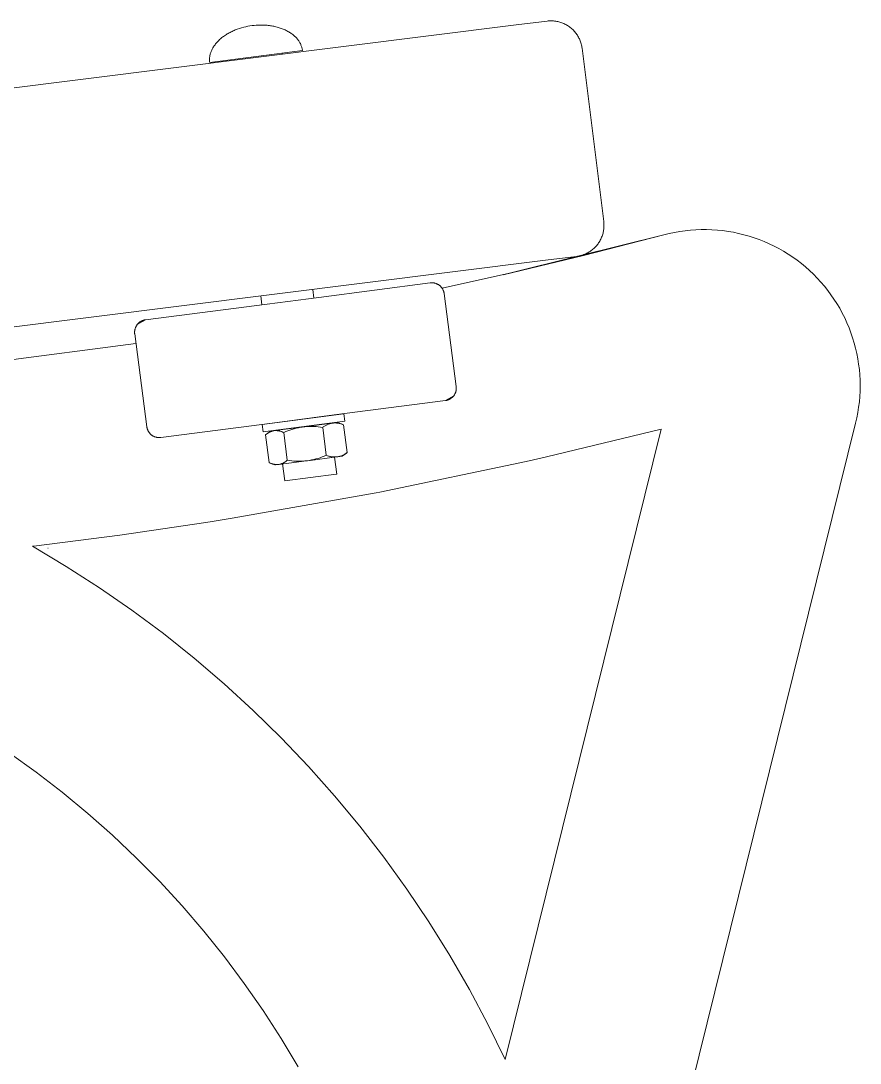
# Model space of a CAD drawing. Header units: millimetres. Extents: x -75 to 3710, y -20 to 2482.
# Drawn here: x 3274.6 to 3409.1, y 2208.5 to 2375.5 of the extents above; entities that cross this region are included whole.
import ezdxf

# ---------------------------------------------------------------- set-up
doc = ezdxf.new("R2010")
doc.units = ezdxf.units.MM
doc.layers.add('ZANO_R', color=7, linetype='Continuous', lineweight=0)

msp = doc.modelspace()

# ---------------------------------------------------------------- linework, layer by layer
at = {"layer": 'ZANO_R'}
for p, q in [((3353.95, 2374.81), (3195.19, 2354.97)), ((3310.62, 2374.52), (3310.95, 2374.59)), ((3310.95, 2374.59), (3311.29, 2374.65)), ((3311.29, 2374.65), (3311.62, 2374.7)), ((3311.95, 2374.74), (3311.62, 2374.7)), ((3312.29, 2374.77), (3311.95, 2374.74)), ((3312.63, 2374.79), (3312.29, 2374.77)), ((3312.98, 2374.79), (3312.63, 2374.79)), ((3313.34, 2374.79), (3312.98, 2374.79)), ((3313.69, 2374.77), (3313.34, 2374.79)), ((3314.05, 2374.75), (3313.69, 2374.77)), ((3314.22, 2374.73), (3314.05, 2374.75)), ((3314.4, 2374.71), (3314.22, 2374.73)), ((3314.58, 2374.68), (3314.4, 2374.71)), ((3314.76, 2374.66), (3314.58, 2374.68)), ((3314.93, 2374.62), (3314.76, 2374.66)), ((3315.11, 2374.59), (3314.93, 2374.62)), ((3315.28, 2374.55), (3315.11, 2374.59)), ((3353.95, 2374.81), (3358.91, 2375.43)), ((3359.08, 2375.45), (3358.91, 2375.43)), ((3358.91, 2375.43), (3358.91, 2375.43)), ((3358.91, 2375.43), (3358.91, 2375.43)), ((3359.25, 2375.46), (3359.08, 2375.45)), ((3359.42, 2375.47), (3359.25, 2375.46)), ((3359.59, 2375.47), (3359.42, 2375.47)), ((3359.76, 2375.46), (3359.59, 2375.47)), ((3359.93, 2375.45), (3359.76, 2375.46)), ((3360.1, 2375.43), (3359.93, 2375.45)), ((3360.27, 2375.41), (3360.1, 2375.43)), ((3360.44, 2375.38), (3360.27, 2375.41)), ((3360.61, 2375.35), (3360.44, 2375.38)), ((3360.78, 2375.31), (3360.61, 2375.35)), ((3360.94, 2375.26), (3360.78, 2375.31)), ((3361.1, 2375.21), (3360.94, 2375.26)), ((3361.26, 2375.16), (3361.1, 2375.21)), ((3361.42, 2375.1), (3361.26, 2375.16)), ((3361.58, 2375.03), (3361.42, 2375.1)), ((3361.73, 2374.96), (3361.58, 2375.03)), ((3361.89, 2374.88), (3361.73, 2374.96)), ((3362.04, 2374.79), (3361.89, 2374.88)), ((3362.18, 2374.71), (3362.04, 2374.79)), ((3362.33, 2374.61), (3362.18, 2374.71)), ((3362.46, 2374.52), (3362.33, 2374.61)), ((3306.94, 2372.88), (3307.07, 2372.98)), ((3307.07, 2372.98), (3307.21, 2373.08)), ((3307.21, 2373.08), (3307.36, 2373.18)), ((3307.36, 2373.18), (3307.5, 2373.27)), ((3307.5, 2373.27), (3307.65, 2373.36)), ((3307.65, 2373.36), (3307.81, 2373.45)), ((3307.81, 2373.45), (3307.96, 2373.54)), ((3307.96, 2373.54), (3308.12, 2373.62)), ((3308.12, 2373.62), (3308.27, 2373.7)), ((3308.27, 2373.7), (3308.43, 2373.78)), ((3308.43, 2373.78), (3308.6, 2373.86)), ((3308.6, 2373.86), (3308.76, 2373.93)), ((3308.76, 2373.93), (3308.93, 2374)), ((3308.93, 2374), (3309.09, 2374.06)), ((3309.09, 2374.06), (3309.26, 2374.13)), ((3309.26, 2374.13), (3309.6, 2374.24)), ((3309.6, 2374.24), (3309.94, 2374.35)), ((3309.94, 2374.35), (3310.28, 2374.44)), ((3310.28, 2374.44), (3310.62, 2374.52)), ((3315.45, 2374.51), (3315.28, 2374.55)), ((3315.62, 2374.47), (3315.45, 2374.51)), ((3315.79, 2374.42), (3315.62, 2374.47)), ((3315.96, 2374.37), (3315.79, 2374.42)), ((3316.13, 2374.32), (3315.96, 2374.37)), ((3316.29, 2374.26), (3316.13, 2374.32)), ((3316.45, 2374.2), (3316.29, 2374.26)), ((3316.61, 2374.14), (3316.45, 2374.2)), ((3316.76, 2374.07), (3316.61, 2374.14)), ((3316.92, 2374), (3316.76, 2374.07)), ((3317.07, 2373.93), (3316.92, 2374)), ((3317.21, 2373.86), (3317.07, 2373.93)), ((3317.36, 2373.78), (3317.21, 2373.86)), ((3317.5, 2373.7), (3317.36, 2373.78)), ((3317.63, 2373.62), (3317.5, 2373.7)), ((3317.76, 2373.53), (3317.63, 2373.62)), ((3317.89, 2373.44), (3317.76, 2373.53)), ((3318.02, 2373.36), (3317.89, 2373.44)), ((3318.14, 2373.26), (3318.02, 2373.36)), ((3318.25, 2373.17), (3318.14, 2373.26)), ((3318.36, 2373.07), (3318.25, 2373.17)), ((3318.47, 2372.98), (3318.36, 2373.07)), ((3318.57, 2372.88), (3318.47, 2372.98)), ((3362.6, 2374.41), (3362.46, 2374.52)), ((3362.73, 2374.31), (3362.6, 2374.41)), ((3362.86, 2374.19), (3362.73, 2374.31)), ((3362.99, 2374.08), (3362.86, 2374.19)), ((3363.11, 2373.96), (3362.99, 2374.08)), ((3363.23, 2373.83), (3363.11, 2373.96)), ((3363.34, 2373.71), (3363.23, 2373.83)), ((3363.45, 2373.57), (3363.34, 2373.71)), ((3363.55, 2373.44), (3363.45, 2373.57)), ((3363.65, 2373.3), (3363.55, 2373.44)), ((3363.75, 2373.16), (3363.65, 2373.3)), ((3363.84, 2373.01), (3363.75, 2373.16)), ((3363.92, 2372.86), (3363.84, 2373.01)), ((3305.36, 2371.16), (3305.43, 2371.28)), ((3305.43, 2371.28), (3305.51, 2371.41)), ((3305.51, 2371.41), (3305.6, 2371.53)), ((3305.6, 2371.53), (3305.69, 2371.65)), ((3305.69, 2371.65), (3305.78, 2371.77)), ((3305.78, 2371.77), (3305.87, 2371.88)), ((3305.87, 2371.88), (3305.98, 2372)), ((3305.98, 2372), (3306.08, 2372.12)), ((3306.08, 2372.12), (3306.19, 2372.23)), ((3306.19, 2372.23), (3306.31, 2372.34)), ((3306.31, 2372.34), (3306.43, 2372.46)), ((3306.43, 2372.46), (3306.55, 2372.56)), ((3306.55, 2372.56), (3306.67, 2372.67)), ((3306.67, 2372.67), (3306.8, 2372.78)), ((3306.8, 2372.78), (3306.94, 2372.88)), ((3318.67, 2372.78), (3318.57, 2372.88)), ((3318.77, 2372.67), (3318.67, 2372.78)), ((3318.86, 2372.57), (3318.77, 2372.67)), ((3318.94, 2372.47), (3318.86, 2372.57)), ((3319.02, 2372.36), (3318.94, 2372.47)), ((3319.1, 2372.25), (3319.02, 2372.36)), ((3319.17, 2372.14), (3319.1, 2372.25)), ((3319.24, 2372.03), (3319.17, 2372.14)), ((3319.3, 2371.93), (3319.24, 2372.03)), ((3319.36, 2371.82), (3319.3, 2371.93)), ((3319.41, 2371.7), (3319.36, 2371.82)), ((3319.46, 2371.59), (3319.41, 2371.7)), ((3319.5, 2371.48), (3319.46, 2371.59)), ((3319.54, 2371.37), (3319.5, 2371.48)), ((3319.58, 2371.26), (3319.54, 2371.37)), ((3319.61, 2371.15), (3319.58, 2371.26)), ((3364, 2372.71), (3363.92, 2372.86)), ((3364.07, 2372.56), (3364, 2372.71)), ((3364.14, 2372.4), (3364.07, 2372.56)), ((3364.21, 2372.24), (3364.14, 2372.4)), ((3364.26, 2372.08), (3364.21, 2372.24)), ((3364.32, 2371.92), (3364.26, 2372.08)), ((3364.36, 2371.76), (3364.32, 2371.92)), ((3364.4, 2371.59), (3364.36, 2371.76)), ((3364.44, 2371.42), (3364.4, 2371.59)), ((3364.47, 2371.26), (3364.44, 2371.42)), ((3364.49, 2371.09), (3364.47, 2371.26)), ((3304.81, 2369.46), (3304.82, 2369.58)), ((3304.82, 2369.58), (3304.83, 2369.69)), ((3304.83, 2368.78), (3319.7, 2370.71)), ((3304.83, 2369.69), (3304.85, 2369.81)), ((3304.85, 2369.81), (3304.87, 2369.93)), ((3304.87, 2369.93), (3304.9, 2370.06)), ((3304.9, 2370.06), (3304.93, 2370.18)), ((3304.93, 2370.18), (3304.97, 2370.3)), ((3304.97, 2370.3), (3305.01, 2370.42)), ((3305.01, 2370.42), (3305.06, 2370.55)), ((3305.06, 2370.55), (3305.11, 2370.67)), ((3305.11, 2370.67), (3305.17, 2370.79)), ((3305.17, 2370.79), (3305.23, 2370.92)), ((3305.23, 2370.92), (3305.29, 2371.04)), ((3305.29, 2371.04), (3305.36, 2371.16)), ((3316.43, 2370.28), (3316.45, 2370.12)), ((3319.64, 2371.04), (3319.61, 2371.15)), ((3319.66, 2370.93), (3319.64, 2371.04)), ((3319.68, 2370.82), (3319.66, 2370.93)), ((3319.7, 2370.71), (3319.68, 2370.82)), ((3367.97, 2343.3), (3364.49, 2371.09)), ((3304.8, 2369.34), (3304.81, 2369.46)), ((3304.8, 2369.23), (3304.8, 2369.34)), ((3304.8, 2369.11), (3304.8, 2369.23)), ((3304.8, 2369), (3304.8, 2369.11)), ((3304.81, 2368.89), (3304.8, 2369)), ((3304.83, 2368.78), (3304.81, 2368.89)), ((3308.11, 2369.08), (3308.1, 2369.2)), ((3367.98, 2343.13), (3367.97, 2343.3)), ((3368, 2342.96), (3367.98, 2343.13)), ((3368, 2342.79), (3368, 2342.96)), ((3363.62, 2337.72), (3377.6, 2341.19)), ((3377.6, 2341.19), (3364.75, 2337.88)), ((3367.75, 2341.11), (3367.8, 2341.27)), ((3367.8, 2341.27), (3367.85, 2341.44)), ((3367.85, 2341.44), (3367.89, 2341.61)), ((3367.89, 2341.61), (3367.92, 2341.77)), ((3367.92, 2341.77), (3367.95, 2341.94)), ((3367.95, 2341.94), (3367.97, 2342.11)), ((3367.97, 2342.11), (3367.99, 2342.28)), ((3367.99, 2342.28), (3368, 2342.45)), ((3368, 2342.62), (3368, 2342.79)), ((3368, 2342.45), (3368, 2342.62)), ((3377.6, 2341.19), (3378.44, 2341.4)), ((3378.44, 2341.4), (3379.29, 2341.58)), ((3379.29, 2341.58), (3380.14, 2341.73)), ((3380.14, 2341.73), (3380.99, 2341.85)), ((3380.99, 2341.85), (3381.85, 2341.94)), ((3381.85, 2341.94), (3382.72, 2342)), ((3382.72, 2342), (3383.58, 2342.03)), ((3383.58, 2342.03), (3384.44, 2342.03)), ((3384.44, 2342.03), (3385.31, 2342)), ((3385.31, 2342), (3386.17, 2341.94)), ((3386.17, 2341.94), (3387.03, 2341.86)), ((3387.03, 2341.86), (3387.89, 2341.74)), ((3387.89, 2341.74), (3388.74, 2341.59)), ((3388.74, 2341.59), (3389.58, 2341.41)), ((3389.58, 2341.41), (3390.42, 2341.21)), ((3390.42, 2341.21), (3391.25, 2340.97)), ((3366.84, 2339.48), (3366.95, 2339.61)), ((3366.95, 2339.61), (3367.05, 2339.75)), ((3367.05, 2339.75), (3367.15, 2339.89)), ((3367.15, 2339.89), (3367.24, 2340.03)), ((3367.24, 2340.03), (3367.33, 2340.18)), ((3367.33, 2340.18), (3367.41, 2340.33)), ((3367.41, 2340.33), (3367.49, 2340.48)), ((3367.49, 2340.48), (3367.57, 2340.63)), ((3367.57, 2340.63), (3367.63, 2340.79)), ((3367.63, 2340.79), (3367.69, 2340.95)), ((3367.69, 2340.95), (3367.75, 2341.11)), ((3391.25, 2340.97), (3392.08, 2340.71)), ((3392.08, 2340.71), (3392.89, 2340.42)), ((3392.89, 2340.42), (3393.69, 2340.1)), ((3393.69, 2340.1), (3394.49, 2339.75)), ((3394.49, 2339.75), (3395.26, 2339.38)), ((3364.75, 2337.88), (3351.84, 2334.8)), ((3364.13, 2337.81), (3364.29, 2337.85)), ((3364.29, 2337.85), (3364.46, 2337.9)), ((3364.46, 2337.9), (3364.62, 2337.95)), ((3364.62, 2337.95), (3364.78, 2338.01)), ((3364.78, 2338.01), (3364.94, 2338.07)), ((3364.94, 2338.07), (3365.1, 2338.14)), ((3365.1, 2338.14), (3365.25, 2338.22)), ((3365.25, 2338.22), (3365.4, 2338.29)), ((3365.4, 2338.29), (3365.55, 2338.38)), ((3365.55, 2338.38), (3365.69, 2338.47)), ((3365.69, 2338.47), (3365.84, 2338.56)), ((3365.84, 2338.56), (3365.98, 2338.66)), ((3365.98, 2338.66), (3366.11, 2338.77)), ((3366.11, 2338.77), (3366.24, 2338.87)), ((3366.24, 2338.87), (3366.37, 2338.99)), ((3366.37, 2338.99), (3366.5, 2339.1)), ((3366.5, 2339.1), (3366.62, 2339.23)), ((3366.62, 2339.23), (3366.73, 2339.35)), ((3366.73, 2339.35), (3366.84, 2339.48)), ((3395.26, 2339.38), (3396.03, 2338.98)), ((3396.03, 2338.98), (3396.78, 2338.55)), ((3396.78, 2338.55), (3397.52, 2338.1)), ((3397.52, 2338.1), (3398.24, 2337.62)), ((3199.9, 2317.26), (3358.66, 2337.1)), ((3352.87, 2335.06), (3363.61, 2337.72)), ((3363.62, 2337.72), (3358.66, 2337.1)), ((3363.62, 2337.72), (3363.79, 2337.75)), ((3363.62, 2337.72), (3363.62, 2337.72)), ((3363.62, 2337.72), (3363.62, 2337.72)), ((3363.79, 2337.75), (3363.96, 2337.78)), ((3363.96, 2337.78), (3364.13, 2337.81)), ((3398.24, 2337.62), (3398.94, 2337.12)), ((3398.94, 2337.12), (3399.63, 2336.59)), ((3399.63, 2336.59), (3400.29, 2336.04)), ((3342.07, 2332.63), (3352.87, 2335.06)), ((3400.29, 2336.04), (3400.94, 2335.47)), ((3400.94, 2335.47), (3401.57, 2334.87)), ((3401.57, 2334.87), (3402.17, 2334.26)), ((3322.31, 2331.16), (3340.16, 2333.48)), ((3340.16, 2333.48), (3340.23, 2333.49)), ((3340.23, 2333.49), (3340.3, 2333.49)), ((3340.3, 2333.49), (3340.37, 2333.5)), ((3340.37, 2333.5), (3340.44, 2333.5)), ((3340.44, 2333.5), (3340.5, 2333.5)), ((3340.5, 2333.5), (3340.57, 2333.49)), ((3340.57, 2333.49), (3340.64, 2333.49)), ((3340.64, 2333.49), (3340.71, 2333.48)), ((3340.71, 2333.48), (3340.78, 2333.47)), ((3340.78, 2333.47), (3340.84, 2333.45)), ((3340.84, 2333.45), (3340.91, 2333.44)), ((3340.91, 2333.44), (3340.98, 2333.42)), ((3340.98, 2333.42), (3341.04, 2333.4)), ((3341.04, 2333.4), (3341.11, 2333.38)), ((3341.11, 2333.38), (3341.17, 2333.35)), ((3341.17, 2333.35), (3341.23, 2333.33)), ((3341.23, 2333.33), (3341.29, 2333.3)), ((3341.29, 2333.3), (3341.35, 2333.27)), ((3341.35, 2333.27), (3341.41, 2333.23)), ((3341.41, 2333.23), (3341.47, 2333.2)), ((3341.47, 2333.2), (3341.53, 2333.16)), ((3341.53, 2333.16), (3341.59, 2333.12)), ((3341.59, 2333.12), (3341.64, 2333.08)), ((3341.64, 2333.08), (3341.7, 2333.04)), ((3341.7, 2333.04), (3341.75, 2333)), ((3341.75, 2333), (3341.8, 2332.95)), ((3341.8, 2332.95), (3341.85, 2332.9)), ((3341.85, 2332.9), (3341.89, 2332.85)), ((3341.89, 2332.85), (3341.94, 2332.8)), ((3402.17, 2334.26), (3402.76, 2333.62)), ((3402.76, 2333.62), (3403.32, 2332.96)), ((3403.32, 2332.96), (3403.86, 2332.29)), ((3312.4, 2329.88), (3322.31, 2331.16)), ((3313.19, 2329.98), (3313.01, 2331.4)), ((3321.34, 2332.44), (3321.52, 2331.06)), ((3341.94, 2332.8), (3341.98, 2332.75)), ((3341.98, 2332.75), (3342.02, 2332.69)), ((3342.02, 2332.69), (3342.06, 2332.64)), ((3342.06, 2332.64), (3342.1, 2332.58)), ((3342.1, 2332.58), (3342.14, 2332.52)), ((3342.14, 2332.52), (3342.17, 2332.46)), ((3342.17, 2332.46), (3342.2, 2332.4)), ((3342.2, 2332.4), (3342.23, 2332.34)), ((3342.23, 2332.34), (3342.26, 2332.28)), ((3342.26, 2332.28), (3342.29, 2332.22)), ((3342.29, 2332.22), (3342.31, 2332.15)), ((3342.31, 2332.15), (3342.33, 2332.09)), ((3342.33, 2332.09), (3342.35, 2332.02)), ((3342.35, 2332.02), (3342.37, 2331.96)), ((3342.37, 2331.96), (3342.38, 2331.89)), ((3342.38, 2331.89), (3342.4, 2331.82)), ((3342.4, 2331.82), (3342.41, 2331.76)), ((3344.34, 2316.88), (3342.41, 2331.76)), ((3403.86, 2332.29), (3404.37, 2331.59)), ((3404.37, 2331.59), (3404.86, 2330.88)), ((3294.55, 2327.56), (3312.4, 2329.88)), ((3404.86, 2330.88), (3405.33, 2330.16)), ((3405.33, 2330.16), (3405.77, 2329.41)), ((3405.77, 2329.41), (3406.19, 2328.65)), ((3406.19, 2328.65), (3406.57, 2327.88)), ((3406.57, 2327.88), (3406.94, 2327.1)), ((3292.88, 2326.13), (3292.9, 2326.19)), ((3292.9, 2326.19), (3292.93, 2326.26)), ((3292.93, 2326.26), (3292.95, 2326.32)), ((3292.95, 2326.32), (3292.98, 2326.39)), ((3292.98, 2326.39), (3293.01, 2326.45)), ((3293.01, 2326.45), (3293.04, 2326.51)), ((3293.04, 2326.51), (3293.07, 2326.57)), ((3293.07, 2326.57), (3293.1, 2326.63)), ((3293.1, 2326.63), (3293.14, 2326.68)), ((3293.14, 2326.68), (3293.18, 2326.74)), ((3293.18, 2326.74), (3293.22, 2326.8)), ((3293.22, 2326.8), (3294.55, 2327.56)), ((3293.26, 2326.85), (3293.22, 2326.8)), ((3293.31, 2326.9), (3293.26, 2326.85)), ((3293.35, 2326.95), (3293.31, 2326.9)), ((3293.4, 2327), (3293.35, 2326.95)), ((3293.45, 2327.05), (3293.4, 2327)), ((3293.5, 2327.09), (3293.45, 2327.05)), ((3293.55, 2327.14), (3293.5, 2327.09)), ((3293.61, 2327.18), (3293.55, 2327.14)), ((3293.66, 2327.22), (3293.61, 2327.18)), ((3293.72, 2327.26), (3293.66, 2327.22)), ((3293.78, 2327.29), (3293.72, 2327.26)), ((3293.84, 2327.33), (3293.78, 2327.29)), ((3293.9, 2327.36), (3293.84, 2327.33)), ((3293.96, 2327.39), (3293.9, 2327.36)), ((3294.02, 2327.42), (3293.96, 2327.39)), ((3294.08, 2327.44), (3294.02, 2327.42)), ((3294.15, 2327.47), (3294.08, 2327.44)), ((3294.21, 2327.49), (3294.15, 2327.47)), ((3294.28, 2327.51), (3294.21, 2327.49)), ((3294.35, 2327.52), (3294.28, 2327.51)), ((3294.41, 2327.54), (3294.35, 2327.52)), ((3294.48, 2327.55), (3294.41, 2327.54)), ((3294.55, 2327.56), (3294.48, 2327.55)), ((3406.94, 2327.1), (3407.27, 2326.3)), ((3407.27, 2326.3), (3407.58, 2325.49)), ((3292.8, 2325.59), (3292.81, 2325.66)), ((3292.81, 2325.52), (3292.8, 2325.59)), ((3292.81, 2325.73), (3292.82, 2325.8)), ((3292.81, 2325.66), (3292.81, 2325.73)), ((3292.81, 2325.45), (3292.81, 2325.52)), ((3292.81, 2325.39), (3292.81, 2325.45)), ((3292.82, 2325.32), (3292.81, 2325.39)), ((3292.82, 2325.8), (3292.83, 2325.86)), ((3294.75, 2310.44), (3292.82, 2325.32)), ((3292.83, 2325.86), (3292.84, 2325.93)), ((3292.84, 2325.93), (3292.85, 2326)), ((3292.85, 2326), (3292.87, 2326.06)), ((3292.87, 2326.06), (3292.88, 2326.13)), ((3407.58, 2325.49), (3407.85, 2324.67)), ((3407.85, 2324.67), (3408.1, 2323.85)), ((3270.21, 2320.82), (3293.02, 2323.79)), ((3408.1, 2323.85), (3408.33, 2323.01)), ((3408.33, 2323.01), (3408.52, 2322.17)), ((3408.52, 2322.17), (3408.68, 2321.32)), ((3408.68, 2321.32), (3408.81, 2320.47)), ((3408.81, 2320.47), (3408.92, 2319.61)), ((3408.92, 2319.61), (3408.99, 2318.75)), ((3408.99, 2318.75), (3409.04, 2317.88)), ((3409.04, 2317.88), (3409.05, 2317.02)), ((3344.29, 2316.13), (3344.27, 2316.07)), ((3344.31, 2316.2), (3344.29, 2316.13)), ((3344.32, 2316.27), (3344.31, 2316.2)), ((3344.33, 2316.34), (3344.32, 2316.27)), ((3344.34, 2316.4), (3344.33, 2316.34)), ((3344.34, 2316.88), (3344.34, 2316.81)), ((3344.34, 2316.81), (3344.35, 2316.74)), ((3344.35, 2316.47), (3344.34, 2316.4)), ((3344.35, 2316.74), (3344.35, 2316.68)), ((3344.35, 2316.68), (3344.35, 2316.61)), ((3344.35, 2316.61), (3344.35, 2316.54)), ((3344.35, 2316.54), (3344.35, 2316.47)), ((3409.04, 2316.16), (3408.99, 2315.29)), ((3409.05, 2317.02), (3409.04, 2316.16)), ((3324.76, 2312.32), (3342.61, 2314.64)), ((3343.94, 2315.4), (3342.61, 2314.64)), ((3342.61, 2314.64), (3342.68, 2314.65)), ((3342.68, 2314.65), (3342.75, 2314.66)), ((3342.75, 2314.66), (3342.81, 2314.68)), ((3342.81, 2314.68), (3342.88, 2314.69)), ((3342.88, 2314.69), (3342.94, 2314.71)), ((3342.94, 2314.71), (3343.01, 2314.73)), ((3343.01, 2314.73), (3343.07, 2314.76)), ((3343.07, 2314.76), (3343.14, 2314.78)), ((3343.14, 2314.78), (3343.2, 2314.81)), ((3343.2, 2314.81), (3343.26, 2314.84)), ((3343.26, 2314.84), (3343.32, 2314.87)), ((3343.32, 2314.87), (3343.38, 2314.91)), ((3343.38, 2314.91), (3343.44, 2314.94)), ((3343.44, 2314.94), (3343.49, 2314.98)), ((3343.49, 2314.98), (3343.55, 2315.02)), ((3343.55, 2315.02), (3343.6, 2315.06)), ((3343.6, 2315.06), (3343.66, 2315.11)), ((3343.66, 2315.11), (3343.71, 2315.15)), ((3343.71, 2315.15), (3343.76, 2315.2)), ((3343.76, 2315.2), (3343.8, 2315.25)), ((3343.8, 2315.25), (3343.85, 2315.3)), ((3343.85, 2315.3), (3343.89, 2315.35)), ((3343.89, 2315.35), (3343.94, 2315.4)), ((3343.98, 2315.46), (3343.94, 2315.4)), ((3344.02, 2315.51), (3343.98, 2315.46)), ((3344.05, 2315.57), (3344.02, 2315.51)), ((3344.09, 2315.63), (3344.05, 2315.57)), ((3344.12, 2315.69), (3344.09, 2315.63)), ((3344.15, 2315.75), (3344.12, 2315.69)), ((3344.18, 2315.81), (3344.15, 2315.75)), ((3344.21, 2315.87), (3344.18, 2315.81)), ((3344.23, 2315.94), (3344.21, 2315.87)), ((3344.25, 2316), (3344.23, 2315.94)), ((3344.27, 2316.07), (3344.25, 2316)), ((3408.99, 2315.29), (3408.92, 2314.43)), ((3408.81, 2313.57), (3408.68, 2312.72)), ((3408.92, 2314.43), (3408.81, 2313.57)), ((3313.26, 2310.81), (3326.35, 2312.51)), ((3313.42, 2309.62), (3326.51, 2311.32)), ((3314.84, 2311.03), (3324.76, 2312.32)), ((3315.64, 2311.12), (3315.64, 2311.14)), ((3323.97, 2312.22), (3323.97, 2312.2)), ((3324.61, 2311.03), (3325.38, 2311.13)), ((3325.38, 2311.13), (3326.13, 2310.82)), ((3326.35, 2312.51), (3326.51, 2311.32)), ((3408.51, 2311.87), (3408.32, 2311.03)), ((3408.68, 2312.72), (3408.51, 2311.87)), ((3294.76, 2310.38), (3294.75, 2310.44)), ((3294.77, 2310.31), (3294.76, 2310.38)), ((3294.79, 2310.24), (3294.77, 2310.31)), ((3294.81, 2310.17), (3294.79, 2310.24)), ((3294.83, 2310.11), (3294.81, 2310.17)), ((3294.85, 2310.04), (3294.83, 2310.11)), ((3294.87, 2309.98), (3294.85, 2310.04)), ((3294.9, 2309.92), (3294.87, 2309.98)), ((3294.92, 2309.85), (3294.9, 2309.92)), ((3294.95, 2309.79), (3294.92, 2309.85)), ((3294.99, 2309.73), (3294.95, 2309.79)), ((3295.02, 2309.67), (3294.99, 2309.73)), ((3295.06, 2309.62), (3295.02, 2309.67)), ((3295.09, 2309.56), (3295.06, 2309.62)), ((3295.13, 2309.5), (3295.09, 2309.56)), ((3295.18, 2309.45), (3295.13, 2309.5)), ((3296.99, 2308.72), (3314.84, 2311.03)), ((3313.42, 2309.62), (3313.26, 2310.81)), ((3313.95, 2309.26), (3314.55, 2309.73)), ((3314.23, 2309.46), (3314.15, 2309.41)), ((3314.31, 2309.51), (3314.23, 2309.46)), ((3314.39, 2309.55), (3314.31, 2309.51)), ((3314.47, 2309.59), (3314.39, 2309.55)), ((3314.56, 2309.63), (3314.47, 2309.59)), ((3314.55, 2309.73), (3314.55, 2309.73)), ((3314.55, 2309.73), (3314.55, 2309.73)), ((3314.55, 2309.73), (3314.55, 2309.73)), ((3314.55, 2309.73), (3314.55, 2309.73)), ((3314.55, 2309.73), (3314.55, 2309.73)), ((3314.55, 2309.73), (3314.56, 2309.73)), ((3314.56, 2309.73), (3314.59, 2309.73)), ((3314.64, 2309.66), (3314.56, 2309.63)), ((3314.59, 2309.73), (3314.7, 2309.75)), ((3314.73, 2309.69), (3314.64, 2309.66)), ((3314.7, 2309.75), (3315.13, 2309.8)), ((3314.81, 2309.72), (3314.73, 2309.69)), ((3314.9, 2309.75), (3314.81, 2309.72)), ((3314.99, 2309.77), (3314.9, 2309.75)), ((3315.08, 2309.79), (3314.99, 2309.77)), ((3315.17, 2309.81), (3315.08, 2309.79)), ((3315.26, 2309.81), (3315.17, 2309.81)), ((3315.22, 2309.81), (3319.63, 2310.39)), ((3315.36, 2309.82), (3315.26, 2309.81)), ((3315.45, 2309.82), (3315.36, 2309.82)), ((3315.54, 2309.82), (3315.45, 2309.82)), ((3315.63, 2309.81), (3315.54, 2309.82)), ((3315.72, 2309.8), (3315.63, 2309.81)), ((3315.82, 2309.79), (3315.72, 2309.8)), ((3315.8, 2309.89), (3315.8, 2309.93)), ((3315.91, 2309.78), (3315.82, 2309.79)), ((3316, 2309.76), (3315.91, 2309.78)), ((3316.09, 2309.74), (3316, 2309.76)), ((3316.18, 2309.71), (3316.09, 2309.74)), ((3316.26, 2309.69), (3316.18, 2309.71)), ((3316.35, 2309.66), (3316.26, 2309.69)), ((3316.44, 2309.63), (3316.35, 2309.66)), ((3316.52, 2309.59), (3316.44, 2309.63)), ((3316.61, 2309.55), (3316.52, 2309.59)), ((3316.69, 2309.51), (3316.61, 2309.55)), ((3317.01, 2309.65), (3316.69, 2309.51)), ((3316.69, 2309.51), (3317.27, 2305.07)), ((3317.35, 2309.79), (3317.01, 2309.65)), ((3317.68, 2309.91), (3317.35, 2309.79)), ((3318.02, 2310.02), (3317.68, 2309.91)), ((3318.36, 2310.12), (3318.02, 2310.02)), ((3318.7, 2310.2), (3318.36, 2310.12)), ((3319.05, 2310.28), (3318.7, 2310.2)), ((3319.4, 2310.35), (3319.05, 2310.28)), ((3319.75, 2310.4), (3319.4, 2310.35)), ((3320.1, 2310.44), (3319.75, 2310.4)), ((3319.88, 2310.42), (3324.47, 2311.02)), ((3320.46, 2310.46), (3320.1, 2310.44)), ((3320.81, 2310.48), (3320.46, 2310.46)), ((3321.17, 2310.48), (3320.81, 2310.48)), ((3321.52, 2310.47), (3321.17, 2310.48)), ((3321.88, 2310.45), (3321.52, 2310.47)), ((3322.23, 2310.42), (3321.88, 2310.45)), ((3322.58, 2310.38), (3322.23, 2310.42)), ((3322.94, 2310.32), (3322.58, 2310.38)), ((3323.03, 2310.4), (3322.94, 2310.32)), ((3323.51, 2305.88), (3322.94, 2310.32)), ((3323.13, 2310.46), (3323.03, 2310.4)), ((3323.23, 2310.53), (3323.13, 2310.46)), ((3323.33, 2310.59), (3323.23, 2310.53)), ((3323.43, 2310.65), (3323.33, 2310.59)), ((3323.53, 2310.7), (3323.43, 2310.65)), ((3323.64, 2310.75), (3323.53, 2310.7)), ((3323.75, 2310.8), (3323.64, 2310.75)), ((3323.86, 2310.84), (3323.75, 2310.8)), ((3323.97, 2310.88), (3323.86, 2310.84)), ((3324.08, 2310.92), (3323.97, 2310.88)), ((3324.2, 2310.95), (3324.08, 2310.92)), ((3324.13, 2311.01), (3324.13, 2310.97)), ((3324.31, 2310.98), (3324.2, 2310.95)), ((3324.43, 2311), (3324.31, 2310.98)), ((3324.54, 2311.02), (3324.43, 2311)), ((3324.66, 2311.03), (3324.54, 2311.02)), ((3324.78, 2311.04), (3324.66, 2311.03)), ((3324.9, 2311.04), (3324.78, 2311.04)), ((3325.02, 2311.04), (3324.9, 2311.04)), ((3325.13, 2311.03), (3325.02, 2311.04)), ((3325.25, 2311.02), (3325.13, 2311.03)), ((3325.37, 2311.01), (3325.25, 2311.02)), ((3325.48, 2310.99), (3325.37, 2311.01)), ((3325.6, 2310.97), (3325.48, 2310.99)), ((3325.72, 2310.94), (3325.6, 2310.97)), ((3325.83, 2310.91), (3325.72, 2310.94)), ((3325.94, 2310.88), (3325.83, 2310.91)), ((3326.06, 2310.84), (3325.94, 2310.88)), ((3326.17, 2310.8), (3326.06, 2310.84)), ((3326.13, 2310.82), (3326.28, 2310.76)), ((3326.28, 2310.76), (3326.17, 2310.8)), ((3326.28, 2310.76), (3326.85, 2306.31)), ((3377.18, 2310.07), (3352.18, 2209.05)), ((3358.81, 2305.62), (3377.18, 2310.07)), ((3408.32, 2311.03), (3368.6, 2150.49)), ((3295.22, 2309.4), (3295.18, 2309.45)), ((3295.26, 2309.35), (3295.22, 2309.4)), ((3295.31, 2309.3), (3295.26, 2309.35)), ((3295.36, 2309.25), (3295.31, 2309.3)), ((3295.41, 2309.2), (3295.36, 2309.25)), ((3295.46, 2309.16), (3295.41, 2309.2)), ((3295.52, 2309.11), (3295.46, 2309.16)), ((3295.57, 2309.07), (3295.52, 2309.11)), ((3295.63, 2309.04), (3295.57, 2309.07)), ((3295.69, 2309), (3295.63, 2309.04)), ((3295.74, 2308.96), (3295.69, 2309)), ((3295.8, 2308.93), (3295.74, 2308.96)), ((3295.87, 2308.9), (3295.8, 2308.93)), ((3295.93, 2308.87), (3295.87, 2308.9)), ((3295.99, 2308.84), (3295.93, 2308.87)), ((3296.05, 2308.82), (3295.99, 2308.84)), ((3296.12, 2308.8), (3296.05, 2308.82)), ((3296.18, 2308.78), (3296.12, 2308.8)), ((3296.25, 2308.76), (3296.18, 2308.78)), ((3296.32, 2308.75), (3296.25, 2308.76)), ((3296.38, 2308.73), (3296.32, 2308.75)), ((3296.45, 2308.72), (3296.38, 2308.73)), ((3296.52, 2308.71), (3296.45, 2308.72)), ((3296.59, 2308.71), (3296.52, 2308.71)), ((3296.65, 2308.7), (3296.59, 2308.71)), ((3296.72, 2308.7), (3296.65, 2308.7)), ((3296.79, 2308.7), (3296.72, 2308.7)), ((3296.86, 2308.7), (3296.79, 2308.7)), ((3296.93, 2308.71), (3296.86, 2308.7)), ((3296.99, 2308.72), (3296.93, 2308.71)), ((3313.85, 2309.2), (3313.78, 2309.14)), ((3314.36, 2304.69), (3313.78, 2309.14)), ((3313.92, 2309.25), (3313.85, 2309.2)), ((3314, 2309.31), (3313.92, 2309.25)), ((3314.07, 2309.36), (3314, 2309.31)), ((3314.15, 2309.41), (3314.07, 2309.36)), ((3326.73, 2306.22), (3326.08, 2305.72)), ((3326.66, 2306.17), (3326.56, 2306.11)), ((3326.76, 2306.24), (3326.66, 2306.17)), ((3326.85, 2306.31), (3326.73, 2306.22)), ((3326.85, 2306.31), (3326.76, 2306.24)), ((3314.36, 2304.69), (3314.44, 2304.65)), ((3314.44, 2304.65), (3314.53, 2304.61)), ((3314.53, 2304.61), (3314.61, 2304.57)), ((3315.25, 2304.31), (3314.55, 2304.61)), ((3314.61, 2304.57), (3314.7, 2304.54)), ((3314.7, 2304.54), (3314.78, 2304.51)), ((3314.78, 2304.51), (3314.87, 2304.49)), ((3314.87, 2304.49), (3314.96, 2304.46)), ((3314.96, 2304.46), (3315.05, 2304.44)), ((3315.92, 2304.4), (3320.35, 2304.97)), ((3316.06, 2304.43), (3316.15, 2304.45)), ((3316.15, 2304.45), (3316.23, 2304.48)), ((3316.23, 2304.48), (3316.32, 2304.51)), ((3316.32, 2304.51), (3316.41, 2304.54)), ((3316.41, 2304.54), (3316.49, 2304.57)), ((3316.49, 2304.57), (3316.58, 2304.61)), ((3316.86, 2301.77), (3316.5, 2304.47)), ((3316.58, 2304.61), (3316.66, 2304.65)), ((3316.66, 2304.65), (3316.74, 2304.69)), ((3316.74, 2304.69), (3316.82, 2304.74)), ((3316.82, 2304.74), (3316.9, 2304.79)), ((3316.9, 2304.79), (3316.98, 2304.84)), ((3316.98, 2304.84), (3317.05, 2304.89)), ((3317.05, 2304.89), (3317.13, 2304.95)), ((3317.13, 2304.95), (3317.2, 2305.01)), ((3317.2, 2305.01), (3317.27, 2305.07)), ((3317.27, 2305.07), (3317.62, 2305.01)), ((3317.62, 2305.01), (3317.97, 2304.97)), ((3317.97, 2304.97), (3318.32, 2304.94)), ((3318.32, 2304.94), (3318.68, 2304.92)), ((3318.68, 2304.92), (3319.03, 2304.91)), ((3319.03, 2304.91), (3319.39, 2304.91)), ((3319.39, 2304.91), (3319.74, 2304.93)), ((3319.74, 2304.93), (3320.1, 2304.95)), ((3320.1, 2304.95), (3320.45, 2304.99)), ((3320.45, 2304.99), (3320.8, 2305.04)), ((3320.55, 2305), (3325.19, 2305.6)), ((3320.8, 2305.04), (3321.15, 2305.11)), ((3321.15, 2305.11), (3321.5, 2305.19)), ((3321.5, 2305.19), (3321.84, 2305.28)), ((3321.84, 2305.28), (3322.19, 2305.37)), ((3322.19, 2305.37), (3322.52, 2305.48)), ((3322.52, 2305.48), (3322.86, 2305.6)), ((3322.86, 2305.6), (3323.19, 2305.74)), ((3323.19, 2305.74), (3323.51, 2305.88)), ((3323.62, 2305.83), (3323.51, 2305.88)), ((3323.73, 2305.79), (3323.62, 2305.83)), ((3323.85, 2305.75), (3323.73, 2305.79)), ((3323.96, 2305.72), (3323.85, 2305.75)), ((3324.07, 2305.69), (3323.96, 2305.72)), ((3324.19, 2305.67), (3324.07, 2305.69)), ((3324.3, 2305.64), (3324.19, 2305.67)), ((3324.42, 2305.63), (3324.3, 2305.64)), ((3324.54, 2305.61), (3324.42, 2305.63)), ((3324.66, 2305.6), (3324.54, 2305.61)), ((3324.77, 2305.6), (3324.66, 2305.6)), ((3324.89, 2305.59), (3324.77, 2305.6)), ((3324.83, 2305.56), (3325.19, 2302.85)), ((3325.01, 2305.6), (3324.89, 2305.59)), ((3325.13, 2305.6), (3325.01, 2305.6)), ((3325.25, 2305.61), (3325.13, 2305.6)), ((3325.36, 2305.63), (3325.25, 2305.61)), ((3325.3, 2305.62), (3326.08, 2305.72)), ((3325.48, 2305.66), (3325.36, 2305.63)), ((3325.59, 2305.68), (3325.48, 2305.66)), ((3325.71, 2305.72), (3325.59, 2305.68)), ((3325.82, 2305.75), (3325.71, 2305.72)), ((3325.93, 2305.79), (3325.82, 2305.75)), ((3326.04, 2305.84), (3325.93, 2305.79)), ((3326.15, 2305.88), (3326.04, 2305.84)), ((3326.25, 2305.93), (3326.15, 2305.88)), ((3326.36, 2305.99), (3326.25, 2305.93)), ((3326.46, 2306.05), (3326.36, 2305.99)), ((3326.56, 2306.11), (3326.46, 2306.05)), ((3332.09, 2299.97), (3355.53, 2304.87)), ((3355.53, 2304.87), (3358.58, 2305.57)), ((3358.58, 2305.57), (3358.81, 2305.62)), ((3315.05, 2304.44), (3315.14, 2304.43)), ((3315.14, 2304.43), (3315.23, 2304.41)), ((3315.23, 2304.41), (3315.32, 2304.4)), ((3315.25, 2304.31), (3315.25, 2304.31)), ((3315.25, 2304.31), (3315.25, 2304.31)), ((3315.25, 2304.31), (3315.25, 2304.31)), ((3315.25, 2304.31), (3315.25, 2304.31)), ((3315.25, 2304.31), (3315.26, 2304.31)), ((3315.26, 2304.31), (3315.29, 2304.32)), ((3315.26, 2304.31), (3315.26, 2304.31)), ((3315.29, 2304.32), (3315.4, 2304.33)), ((3315.32, 2304.4), (3315.42, 2304.39)), ((3315.4, 2304.33), (3315.83, 2304.39)), ((3315.42, 2304.39), (3315.51, 2304.38)), ((3315.51, 2304.38), (3315.6, 2304.38)), ((3315.6, 2304.38), (3315.69, 2304.38)), ((3315.69, 2304.38), (3315.78, 2304.39)), ((3315.78, 2304.39), (3315.88, 2304.39)), ((3315.88, 2304.39), (3315.97, 2304.41)), ((3315.97, 2304.41), (3316.06, 2304.43)), ((3325.1, 2302.84), (3316.86, 2301.77)), ((3325.16, 2302.85), (3325.1, 2302.84)), ((3325.18, 2302.85), (3325.16, 2302.85)), ((3325.19, 2302.85), (3325.18, 2302.85)), ((3325.18, 2302.85), (3325.18, 2302.85)), ((3325.19, 2302.85), (3325.19, 2302.85)), ((3325.19, 2302.85), (3325.19, 2302.85)), ((3325.19, 2302.85), (3325.19, 2302.85)), ((3325.19, 2302.85), (3325.19, 2302.85)), ((3325.19, 2302.85), (3325.19, 2302.85)), ((3308.46, 2295.78), (3331.52, 2299.86)), ((3331.52, 2299.86), (3332.09, 2299.97)), ((3290.45, 2293.09), (3304.2, 2295.11)), ((3304.2, 2295.11), (3305.21, 2295.26)), ((3305.21, 2295.26), (3308.46, 2295.78)), ((3276.66, 2291.32), (3290.45, 2293.09)), ((3276.43, 2291.29), (3276.66, 2291.32)), ((3281.86, 2288.06), (3276.43, 2291.29)), ((3278.9, 2291), (3278.95, 2291)), ((3287.16, 2284.65), (3281.86, 2288.06)), ((3292.35, 2281.06), (3287.16, 2284.65)), ((3297.42, 2277.3), (3292.35, 2281.06)), ((3302.35, 2273.36), (3297.42, 2277.3)), ((3307.14, 2269.26), (3302.35, 2273.36)), ((3311.8, 2265), (3307.14, 2269.26)), ((3316.3, 2260.59), (3311.8, 2265)), ((3320.66, 2256.02), (3316.3, 2260.59)), ((3277.02, 2255.11), (3272.72, 2258.2)), ((3324.85, 2251.3), (3320.66, 2256.02)), ((3281.22, 2251.87), (3277.02, 2255.11)), ((3285.31, 2248.5), (3281.22, 2251.87)), ((3328.88, 2246.45), (3324.85, 2251.3)), ((3289.28, 2244.98), (3285.31, 2248.5)), ((3332.75, 2241.46), (3328.88, 2246.45)), ((3293.12, 2241.34), (3289.28, 2244.98)), ((3296.84, 2237.56), (3293.12, 2241.34)), ((3336.44, 2236.35), (3332.75, 2241.46)), ((3300.43, 2233.66), (3296.84, 2237.56)), ((3339.96, 2231.11), (3336.44, 2236.35)), ((3303.88, 2229.64), (3300.43, 2233.66)), ((3343.29, 2225.75), (3339.96, 2231.11)), ((3307.2, 2225.5), (3303.88, 2229.64)), ((3310.37, 2221.26), (3307.2, 2225.5)), ((3346.45, 2220.29), (3343.29, 2225.75)), ((3313.39, 2216.91), (3310.37, 2221.26)), ((3349.41, 2214.72), (3346.45, 2220.29)), ((3316.27, 2212.45), (3313.39, 2216.91)), ((3352.18, 2209.05), (3349.41, 2214.72)), ((3318.99, 2207.9), (3316.27, 2212.45))]:
    msp.add_line(p, q, dxfattribs=at)

doc.saveas('drawing.dxf')
